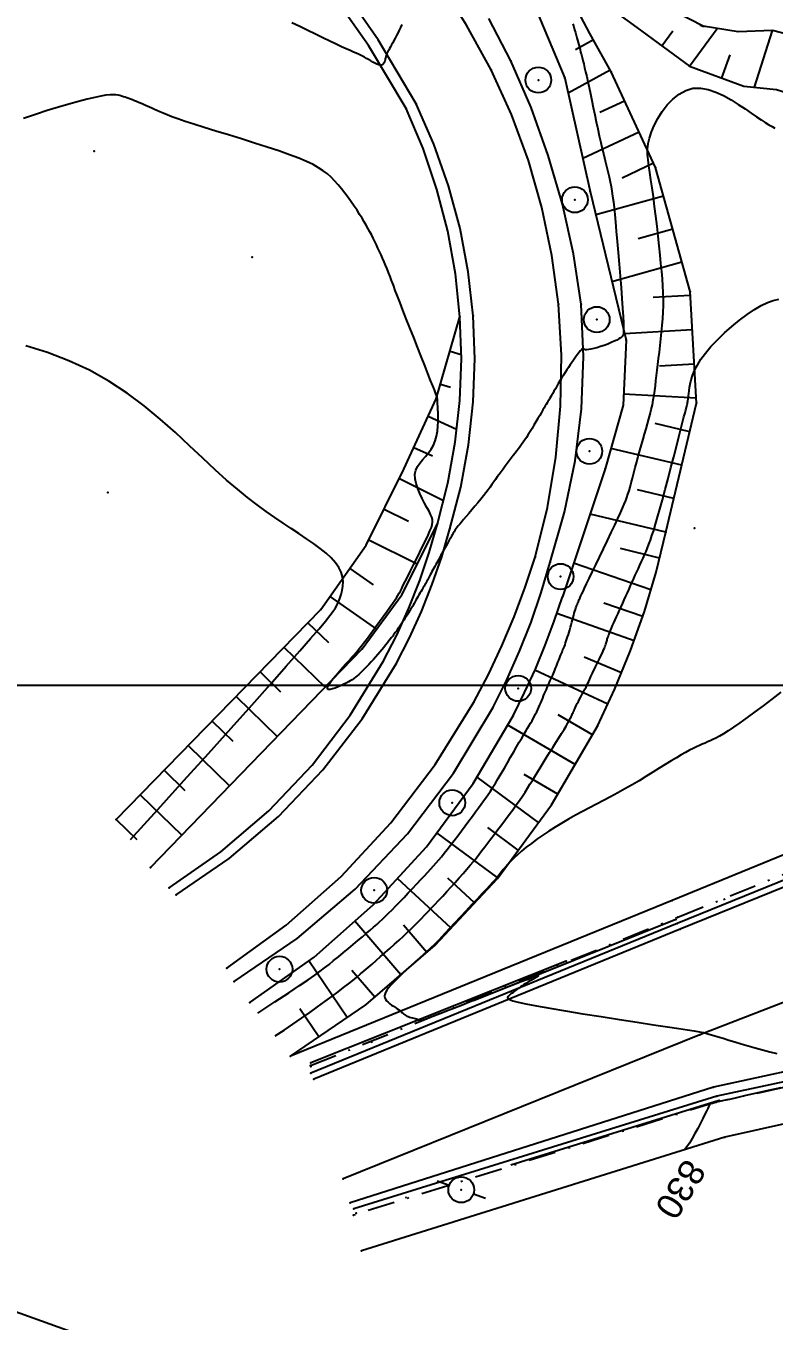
# Model space of a CAD drawing. Header units: metres. Extents: x 820373 to 834957, y 7564678 to 7566875.
# Drawn here: x 821342.2 to 821385.8, y 7564863 to 7564938.4 of the extents above; entities that cross this region are included whole.
import ezdxf
from ezdxf.enums import TextEntityAlignment as Align

# ---------------------------------------------------------------- set-up
doc = ezdxf.new("R2010")
doc.units = ezdxf.units.M
doc.linetypes.add('XREF_TOP$0$DASHDOT', pattern=[25.4, 12.7, -6.35, 0, -6.35])
doc.layers.add('P-FOLHA', color=4, linetype='Continuous', plot=False)
for name, color, linetype in [('P-MALHA-IMPAR', 1, 'Continuous'), ('XREF_TOP$0$T-DI-MURO', 23, 'Continuous'), ('XREF_TOP$0$T-EU-POSTE', 23, 'Continuous'), ('XREF_TOP$0$T-HD-VALETA_SARJETA', 132, 'Continuous'), ('XREF_TOP$0$T-HG-BARRANCO', 23, 'Continuous'), ('XREF_TOP$0$T-HG-CRISTA', 23, 'Continuous'), ('XREF_TOP$0$T-HG-PÉ', 23, 'Continuous'), ('XREF_TOP$0$T-HM-COTA', 252, 'Continuous'), ('XREF_TOP$0$T-HM-CURVA_INTERMEDIÁRIA', 252, 'Continuous'), ('XREF_TOP$0$T-HM-CURVA_MESTRA', 23, 'Continuous'), ('XREF_TOP$0$T-SI-FAIXA', 23, 'Continuous'), ('XREF_TOP$0$T-SI-PLACA', 252, 'Continuous'), ('XREF_TOP$0$T-SV-CALÇAMENTO', 23, 'Continuous'), ('XREF_TOP$0$T-SV-GUARD_RAIL', 23, 'Continuous'), ('XREF_TOP$0$T-SV-GUIA', 23, 'XREF_TOP$0$DASHDOT'), ('XREF_TOP$0$T-SV-GUIA_PÉ', 23, 'XREF_TOP$0$DASHDOT'), ('XREF_TOP$0$T-SV-RUA_PAVIMENTADA', 23, 'Continuous')]:
    doc.layers.add(name, color=color, linetype=linetype)
doc.styles.add('XREF_TOP$0$ROMANS', font='arial.ttf', dxfattribs={"height": 1.5})

# ---------------------------------------------------------------- blocks, each defined once
blk = doc.blocks.new('MALHA-IMPAR')
at = {"layer": 'P-MALHA-IMPAR'}
blk.add_line((821240.21, 7564900), (821935.457, 7564900), dxfattribs=at)
blk = doc.blocks.new('XREF_TOP$0$PONTO')
at = {"layer": 'XREF_TOP$0$T-HM-COTA'}
blk.add_point((0, 0), dxfattribs=at)
blk = doc.blocks.new('XREF_TOP$0$PLACA 01')
blk.add_circle((0, 0), 0.75)
at = {"style": 'XREF_TOP$0$ROMANS'}
blk.add_attdef('PL', text='', height=1.5, dxfattribs=at).set_placement((1.5, 0), align=Align.MIDDLE_LEFT)
blk = doc.blocks.new('XREF_TOP$0$POSTE 01')
for points in [[(-1.5, 0), (-0.75, 0)], [(0.75, 0), (1.5, 0)]]:
    blk.add_lwpolyline(points)
blk.add_circle((0, 0), 0.75)
at = {"style": 'XREF_TOP$0$ROMANS'}
blk.add_attdef('PST', text='', height=1.5, dxfattribs=at).set_placement((2.25, 0), align=Align.MIDDLE_LEFT)
blk = doc.blocks.new('XREF_TOP')
at = {"layer": 'XREF_TOP$0$T-DI-MURO'}
blk.add_polyline3d([(821422.936, 7564879.828, 830.79), (821405.455, 7564878.705, 830.343), (821382.929, 7564873.668, 830.04), (821361.781, 7564867.05, 829.675)], dxfattribs=at)
at = {"layer": 'XREF_TOP$0$T-HD-VALETA_SARJETA'}
for points in [[(821400.919, 7564894.545, 830.568), (821380.165, 7564886.121, 830.185), (821358.827, 7564877.404, 829.758)], [(821405.442, 7564880.977, 830.165), (821382.469, 7564876.056, 829.896), (821361.338, 7564869.502, 829.511)]]:
    blk.add_polyline3d(points, dxfattribs=at)
at = {"layer": 'XREF_TOP$0$T-HG-BARRANCO'}
for p, q in [((821375.289, 7564937.597), (821374.231, 7564937.018)), ((821379.264, 7564937.255), (821379.899, 7564938.119)), ((821380.876, 7564936.07), (821382.487, 7564938.263)), ((821384.665, 7564934.841), (821385.714, 7564938.139)), ((821382.753, 7564935.382), (821383.244, 7564936.722)), ((821376.25, 7564935.843), (821373.81, 7564934.506)), ((821377.102, 7564934.034), (821375.658, 7564933.361)), ((821377.947, 7564932.222), (821374.659, 7564930.689)), ((821378.792, 7564930.409), (821376.949, 7564929.55)), ((821379.369, 7564928.497), (821375.417, 7564927.398)), ((821379.904, 7564926.57), (821377.896, 7564926.012)), ((821380.44, 7564924.643), (821376.358, 7564923.508)), ((821380.927, 7564922.708), (821378.769, 7564922.584)), ((821367.486, 7564921.38), (821367.499, 7564921.376)), ((821381.042, 7564920.711), (821377.089, 7564920.483)), ((821366.932, 7564919.458), (821367.582, 7564919.271)), ((821381.157, 7564918.715), (821379.133, 7564918.598)), ((821366.378, 7564917.537), (821366.95, 7564917.372)), ((821381.272, 7564916.718), (821377.043, 7564916.962)), ((821365.667, 7564915.673), (821367.317, 7564914.914)), ((821380.895, 7564914.765), (821378.871, 7564915.245)), ((821364.831, 7564913.856), (821365.915, 7564913.358)), ((821380.433, 7564912.819), (821376.306, 7564913.799)), ((821363.979, 7564912.047), (821366.548, 7564910.773)), ((821379.971, 7564910.873), (821377.849, 7564911.377)), ((821363.09, 7564910.256), (821364.505, 7564909.554)), ((821379.509, 7564908.927), (821375.089, 7564909.976)), ((821362.202, 7564908.464), (821365.018, 7564907.066)), ((821379.138, 7564907.401), (821376.87, 7564907.963)), ((821361.092, 7564906.804), (821362.458, 7564905.84)), ((821378.631, 7564905.551), (821374.128, 7564907.11)), ((821359.939, 7564905.17), (821362.647, 7564903.259)), ((821375.89, 7564904.807), (821378.162, 7564904.028)), ((821358.656, 7564903.644), (821359.849, 7564902.481)), ((821377.653, 7564902.592), (821373.15, 7564904.187)), ((821357.26, 7564902.211), (821359.651, 7564899.881)), ((821376.919, 7564900.732), (821374.735, 7564901.633)), ((821355.864, 7564900.779), (821357.062, 7564899.611)), ((821376.116, 7564898.901), (821371.874, 7564900.875)), ((821354.468, 7564899.347), (821356.869, 7564897.007)), ((821353.072, 7564897.915), (821354.275, 7564896.742)), ((821374.22, 7564895.383), (821370.292, 7564897.668)), ((821375.225, 7564897.112), (821373.221, 7564898.278)), ((821351.676, 7564896.482), (821354.087, 7564894.133)), ((821350.28, 7564895.05), (821351.488, 7564893.873)), ((821372.093, 7564892.002), (821368.51, 7564894.647)), ((821373.214, 7564893.654), (821371.245, 7564894.8)), ((821348.884, 7564893.618), (821351.305, 7564891.258)), ((821347.488, 7564892.186), (821348.699, 7564891.006)), ((821370.905, 7564890.393), (821369.131, 7564891.703)), ((821369.716, 7564888.784), (821366.169, 7564891.404)), ((821366.999, 7564885.85), (821363.879, 7564888.747)), ((821368.36, 7564887.315), (821366.795, 7564888.768)), ((821364.072, 7564883.132), (821361.388, 7564886.254)), ((821365.588, 7564884.435), (821364.218, 7564886.029)), ((821360.948, 7564880.642), (821358.703, 7564883.94)), ((821362.555, 7564881.828), (821361.221, 7564883.38)), ((821359.295, 7564879.516), (821358.183, 7564881.149))]:
    blk.add_line(p, q, dxfattribs=at)
at = {"layer": 'XREF_TOP$0$T-HG-CRISTA'}
for points in [[(821379.509, 7564908.927, 829.317), (821381.289, 7564916.425, 829.262), (821380.913, 7564922.943, 828.627), (821378.903, 7564930.171, 828.127), (821376.312, 7564935.73, 827.705), (821375.083, 7564937.972, 827.409), (821374.546, 7564938.956, 827.261), (821374.575, 7564939.88, 827.113), (821375.227, 7564939.957, 827.224), (821376.337, 7564939.398, 827.334), (821377.812, 7564938.322, 827.556), (821380.879, 7564936.068, 827.998), (821384.053, 7564934.906, 827.685), (821385.953, 7564934.705, 827.528), (821387.803, 7564934.136, 827.372), (821406.807, 7564925.665, 829.251), (821426.467, 7564922.875, 829.797)], [(821347.488, 7564892.186, 828.595), (821359.404, 7564904.411, 828.278), (821362.055, 7564908.169, 827.856), (821364.247, 7564912.587, 827.434), (821366.132, 7564916.683, 827.013), (821367.509, 7564921.459, 826.591)], [(821357.642, 7564878.391, 829.879), (821362.036, 7564881.382, 829.985), (821366.069, 7564884.848, 830.034), (821369.687, 7564888.745, 830.024), (821372.846, 7564893.022, 829.955), (821375.516, 7564897.611, 829.827), (821376.534, 7564899.799, 829.747), (821377.451, 7564902.022, 829.657), (821378.254, 7564904.288, 829.556), (821378.941, 7564906.592, 829.442), (821379.509, 7564908.927, 829.317)]]:
    blk.add_polyline3d(points, dxfattribs=at)
at = {"layer": 'XREF_TOP$0$T-HG-PÉ'}
for points in [[(821426.467, 7564922.875, 829.797), (821408.03, 7564928.54, 828.483), (821389.84, 7564937.083, 827.458), (821385.714, 7564938.139, 827.227), (821383.719, 7564938.065, 827.111), (821381.679, 7564938.393, 826.996), (821373.073, 7564942.823, 826.26), (821372.342, 7564942.86, 826.215), (821371.716, 7564942.477, 826.171), (821371.223, 7564942.004, 826.127), (821371.096, 7564941.42, 826.082), (821373.617, 7564935.374, 826.355), (821375.086, 7564928.769, 826.451), (821377.181, 7564920.105, 827.012), (821377.015, 7564916.325, 827.09), (821375.972, 7564912.611, 827.168), (821373.475, 7564905.16, 827.597)], [(821349.492, 7564889.385, 827.171), (821361.817, 7564902.119, 826.952), (821364.115, 7564905.276, 826.952), (821366.198, 7564909.404, 826.952)], [(821355.276, 7564881.509, 827.547), (821359.017, 7564884.163, 827.433), (821362.457, 7564887.197, 827.361), (821365.558, 7564890.578, 827.333), (821368.286, 7564894.267, 827.348), (821370.616, 7564898.217, 827.407), (821371.278, 7564899.569, 827.436), (821371.9, 7564900.937, 827.47), (821372.473, 7564902.327, 827.508), (821372.999, 7564903.735, 827.55), (821373.475, 7564905.16, 827.597)]]:
    blk.add_polyline3d(points, dxfattribs=at)
at = {"layer": 'XREF_TOP$0$T-HM-CURVA_INTERMEDIÁRIA', "flags": 128}
for points in [[(821364.125, 7564938.501), (821364.043, 7564938.328), (821363.963, 7564938.161), (821363.885, 7564938.001), (821363.808, 7564937.847), (821363.734, 7564937.7), (821363.661, 7564937.561), (821363.592, 7564937.43), (821363.527, 7564937.307), (821363.466, 7564937.194), (821363.41, 7564937.091), (821363.361, 7564936.999), (821363.318, 7564936.918), (821363.283, 7564936.849), (821363.255, 7564936.789), (821363.232, 7564936.736), (821363.213, 7564936.688), (821363.197, 7564936.642), (821363.184, 7564936.596), (821363.171, 7564936.547), (821363.159, 7564936.493), (821363.145, 7564936.432), (821363.128, 7564936.368), (821363.106, 7564936.304), (821363.077, 7564936.244), (821363.039, 7564936.192), (821362.991, 7564936.152), (821362.931, 7564936.129), (821362.857, 7564936.125), (821362.768, 7564936.144), (821362.666, 7564936.183), (821362.554, 7564936.237), (821362.434, 7564936.303), (821362.311, 7564936.376), (821362.186, 7564936.451), (821362.063, 7564936.525), (821361.944, 7564936.594), (821361.832, 7564936.654), (821361.719, 7564936.709), (821361.599, 7564936.763), (821361.464, 7564936.823), (821361.305, 7564936.891), (821361.117, 7564936.974), (821360.891, 7564937.076), (821360.619, 7564937.201), (821360.297, 7564937.354), (821359.93, 7564937.53), (821359.527, 7564937.726), (821359.095, 7564937.936), (821358.643, 7564938.155), (821358.18, 7564938.379), (821357.712, 7564938.603)], [(821381.758, 7564938.445), (821381.751, 7564938.41), (821381.745, 7564938.391), (821381.741, 7564938.384), (821381.737, 7564938.383), (821381.732, 7564938.383), (821381.726, 7564938.383), (821381.719, 7564938.383), (821381.712, 7564938.383), (821381.705, 7564938.383), (821381.698, 7564938.384), (821381.691, 7564938.384), (821381.684, 7564938.385), (821381.678, 7564938.386), (821381.673, 7564938.386), (821381.669, 7564938.387), (821381.664, 7564938.388), (821381.661, 7564938.389), (821381.657, 7564938.391), (821381.653, 7564938.392), (821381.65, 7564938.393), (821381.644, 7564938.395), (821381.625, 7564938.401), (821381.583, 7564938.415), (821381.503, 7564938.441)], [(821374.089, 7564938.532), (821374.138, 7564938.359), (821374.187, 7564938.19), (821374.235, 7564938.027), (821374.279, 7564937.873), (821374.319, 7564937.726), (821374.357, 7564937.585), (821374.394, 7564937.447), (821374.43, 7564937.311), (821374.465, 7564937.173), (821374.502, 7564937.033), (821374.54, 7564936.887), (821374.58, 7564936.735), (821374.624, 7564936.571), (821374.67, 7564936.393), (821374.719, 7564936.196), (821374.773, 7564935.979), (821374.83, 7564935.736), (821374.892, 7564935.464), (821374.959, 7564935.159), (821375.031, 7564934.821), (821375.107, 7564934.453), (821375.187, 7564934.062), (821375.27, 7564933.656), (821375.356, 7564933.24), (821375.444, 7564932.823), (821375.533, 7564932.409), (821375.622, 7564932.006), (821375.711, 7564931.62), (821375.8, 7564931.251), (821375.886, 7564930.898), (821375.969, 7564930.56), (821376.049, 7564930.236), (821376.123, 7564929.925), (821376.192, 7564929.626), (821376.254, 7564929.338), (821376.309, 7564929.059), (821376.357, 7564928.779), (821376.402, 7564928.487), (821376.443, 7564928.172), (821376.484, 7564927.822), (821376.525, 7564927.426), (821376.569, 7564926.973), (821376.616, 7564926.453), (821376.669, 7564925.858), (821376.724, 7564925.208), (821376.782, 7564924.527), (821376.838, 7564923.839), (821376.891, 7564923.167), (821376.939, 7564922.535), (821376.979, 7564921.968), (821377.009, 7564921.489), (821377.029, 7564921.117), (821377.038, 7564920.841), (821377.04, 7564920.648), (821377.036, 7564920.523), (821377.027, 7564920.451), (821377.017, 7564920.416), (821377.007, 7564920.404), (821376.999, 7564920.399), (821376.995, 7564920.391), (821376.989, 7564920.374), (821376.977, 7564920.351), (821376.954, 7564920.319), (821376.914, 7564920.28), (821376.854, 7564920.232), (821376.767, 7564920.176), (821376.648, 7564920.112), (821376.496, 7564920.039), (821376.315, 7564919.961), (821376.116, 7564919.881), (821375.906, 7564919.803), (821375.695, 7564919.729), (821375.491, 7564919.664), (821375.304, 7564919.611), (821375.141, 7564919.573), (821375.009, 7564919.552), (821374.907, 7564919.546), (821374.828, 7564919.551), (821374.769, 7564919.561), (821374.724, 7564919.574), (821374.69, 7564919.585), (821374.66, 7564919.589), (821374.631, 7564919.584), (821374.598, 7564919.564), (821374.561, 7564919.531), (821374.518, 7564919.484), (821374.469, 7564919.423), (821374.414, 7564919.35), (821374.353, 7564919.264), (821374.284, 7564919.166), (821374.208, 7564919.057), (821374.124, 7564918.936), (821374.034, 7564918.806), (821373.938, 7564918.667), (821373.838, 7564918.522), (821373.737, 7564918.37), (821373.634, 7564918.215), (821373.531, 7564918.057), (821373.43, 7564917.897), (821373.333, 7564917.738), (821373.239, 7564917.581), (821373.149, 7564917.427), (821373.065, 7564917.279), (821372.985, 7564917.139), (821372.912, 7564917.007), (821372.844, 7564916.887), (821372.784, 7564916.78), (821372.73, 7564916.687), (821372.682, 7564916.604), (821372.635, 7564916.526), (821372.588, 7564916.448), (821372.538, 7564916.365), (821372.482, 7564916.273), (821372.418, 7564916.166), (821372.343, 7564916.04), (821372.255, 7564915.892), (821372.157, 7564915.724), (821372.05, 7564915.542), (821371.938, 7564915.351), (821371.822, 7564915.157), (821371.706, 7564914.964), (821371.593, 7564914.777), (821371.484, 7564914.602), (821371.382, 7564914.442), (821371.286, 7564914.296), (821371.194, 7564914.16), (821371.103, 7564914.031), (821371.013, 7564913.906), (821370.92, 7564913.781), (821370.824, 7564913.653), (821370.722, 7564913.52), (821370.614, 7564913.379), (821370.499, 7564913.23), (821370.381, 7564913.075), (821370.26, 7564912.917), (821370.139, 7564912.758), (821370.019, 7564912.598), (821369.902, 7564912.44), (821369.79, 7564912.286), (821369.683, 7564912.137), (821369.58, 7564911.991), (821369.477, 7564911.845), (821369.372, 7564911.698), (821369.263, 7564911.545), (821369.145, 7564911.386), (821369.017, 7564911.216), (821368.875, 7564911.034), (821368.719, 7564910.839), (821368.551, 7564910.634), (821368.377, 7564910.424), (821368.202, 7564910.216), (821368.032, 7564910.015), (821367.87, 7564909.826), (821367.724, 7564909.654), (821367.597, 7564909.505), (821367.494, 7564909.383), (821367.411, 7564909.283), (821367.345, 7564909.201), (821367.291, 7564909.131), (821367.246, 7564909.068), (821367.206, 7564909.006), (821367.165, 7564908.94), (821367.121, 7564908.865), (821367.07, 7564908.776), (821367.012, 7564908.676), (821366.951, 7564908.568), (821366.887, 7564908.455), (821366.822, 7564908.34), (821366.759, 7564908.227), (821366.699, 7564908.119), (821366.644, 7564908.019), (821366.596, 7564907.93), (821366.553, 7564907.85), (821366.513, 7564907.776), (821366.476, 7564907.707), (821366.44, 7564907.638), (821366.403, 7564907.569), (821366.363, 7564907.496), (821366.319, 7564907.416), (821366.271, 7564907.328), (821366.218, 7564907.234), (821366.162, 7564907.134), (821366.104, 7564907.031), (821366.045, 7564906.926), (821365.987, 7564906.822), (821365.931, 7564906.72), (821365.878, 7564906.622), (821365.828, 7564906.529), (821365.782, 7564906.442), (821365.739, 7564906.359), (821365.698, 7564906.28), (821365.658, 7564906.204), (821365.619, 7564906.13), (821365.581, 7564906.058), (821365.542, 7564905.987), (821365.502, 7564905.916), (821365.462, 7564905.845), (821365.419, 7564905.772), (821365.375, 7564905.697), (821365.329, 7564905.619), (821365.28, 7564905.537), (821365.229, 7564905.45), (821365.176, 7564905.357), (821365.119, 7564905.259), (821365.061, 7564905.157), (821365.002, 7564905.053), (821364.944, 7564904.949), (821364.887, 7564904.849), (821364.833, 7564904.753), (821364.784, 7564904.665), (821364.739, 7564904.587), (821364.7, 7564904.52), (821364.667, 7564904.463), (821364.637, 7564904.413), (821364.61, 7564904.369), (821364.583, 7564904.327), (821364.557, 7564904.285), (821364.529, 7564904.242), (821364.499, 7564904.194), (821364.464, 7564904.14), (821364.427, 7564904.08), (821364.387, 7564904.017), (821364.345, 7564903.951), (821364.302, 7564903.882), (821364.258, 7564903.814), (821364.214, 7564903.746), (821364.171, 7564903.68), (821364.13, 7564903.617), (821364.089, 7564903.557), (821364.05, 7564903.499), (821364.012, 7564903.443), (821363.974, 7564903.389), (821363.937, 7564903.336), (821363.9, 7564903.283), (821363.862, 7564903.231), (821363.825, 7564903.179), (821363.786, 7564903.125), (821363.744, 7564903.068), (821363.699, 7564903.006), (821363.648, 7564902.938), (821363.591, 7564902.863), (821363.527, 7564902.779), (821363.454, 7564902.685), (821363.372, 7564902.579), (821363.28, 7564902.463), (821363.181, 7564902.338), (821363.075, 7564902.206), (821362.962, 7564902.069), (821362.844, 7564901.927), (821362.722, 7564901.784), (821362.596, 7564901.639), (821362.468, 7564901.496), (821362.339, 7564901.354), (821362.21, 7564901.216), (821362.082, 7564901.083), (821361.958, 7564900.956), (821361.838, 7564900.837), (821361.723, 7564900.728), (821361.615, 7564900.628), (821361.514, 7564900.54), (821361.419, 7564900.461), (821361.324, 7564900.39), (821361.227, 7564900.323), (821361.124, 7564900.258), (821361.012, 7564900.194), (821360.886, 7564900.128), (821360.744, 7564900.056), (821360.584, 7564899.98), (821360.415, 7564899.904), (821360.247, 7564899.835), (821360.09, 7564899.782), (821359.956, 7564899.751), (821359.855, 7564899.751), (821359.797, 7564899.787), (821359.793, 7564899.868), (821359.851, 7564899.999), (821359.962, 7564900.17), (821360.113, 7564900.372), (821360.294, 7564900.595), (821360.492, 7564900.826), (821360.695, 7564901.056), (821360.891, 7564901.275), (821361.068, 7564901.47), (821361.219, 7564901.635), (821361.346, 7564901.777), (821361.457, 7564901.904), (821361.56, 7564902.025), (821361.663, 7564902.151), (821361.773, 7564902.29), (821361.896, 7564902.452), (821362.042, 7564902.647), (821362.215, 7564902.879), (821362.409, 7564903.143), (821362.617, 7564903.427), (821362.831, 7564903.72), (821363.042, 7564904.011), (821363.243, 7564904.29), (821363.427, 7564904.546), (821363.585, 7564904.769), (821363.712, 7564904.95), (821363.813, 7564905.1), (821363.896, 7564905.231), (821363.969, 7564905.356), (821364.041, 7564905.487), (821364.119, 7564905.638), (821364.21, 7564905.822), (821364.324, 7564906.051), (821364.465, 7564906.333), (821364.628, 7564906.66), (821364.806, 7564907.016), (821364.991, 7564907.389), (821365.176, 7564907.762), (821365.353, 7564908.123), (821365.515, 7564908.457), (821365.654, 7564908.751), (821365.763, 7564908.993), (821365.843, 7564909.193), (821365.893, 7564909.36), (821365.913, 7564909.508), (821365.905, 7564909.647), (821365.867, 7564909.791), (821365.801, 7564909.949), (821365.707, 7564910.135), (821365.587, 7564910.356), (821365.45, 7564910.607), (821365.307, 7564910.881), (821365.169, 7564911.169), (821365.048, 7564911.462), (821364.953, 7564911.753), (821364.897, 7564912.033), (821364.89, 7564912.293), (821364.939, 7564912.529), (821365.036, 7564912.744), (821365.17, 7564912.945), (821365.328, 7564913.139), (821365.499, 7564913.332), (821365.671, 7564913.533), (821365.832, 7564913.746), (821365.969, 7564913.98), (821366.075, 7564914.238), (821366.15, 7564914.514), (821366.2, 7564914.8), (821366.228, 7564915.087), (821366.24, 7564915.367), (821366.241, 7564915.631), (821366.234, 7564915.87), (821366.225, 7564916.076), (821366.217, 7564916.243), (821366.21, 7564916.373), (821366.206, 7564916.471), (821366.202, 7564916.543), (821366.2, 7564916.594), (821366.198, 7564916.628), (821366.197, 7564916.651), (821366.196, 7564916.668), (821366.195, 7564916.683), (821366.193, 7564916.697), (821366.192, 7564916.71), (821366.191, 7564916.722), (821366.19, 7564916.733), (821366.188, 7564916.744), (821366.187, 7564916.754), (821366.186, 7564916.764), (821366.183, 7564916.775), (821366.177, 7564916.796), (821366.162, 7564916.839), (821366.133, 7564916.914), (821366.087, 7564917.033), (821366.019, 7564917.207), (821365.925, 7564917.446), (821365.801, 7564917.761), (821365.643, 7564918.159), (821365.458, 7564918.627), (821365.254, 7564919.144), (821365.036, 7564919.694), (821364.814, 7564920.258), (821364.594, 7564920.817), (821364.384, 7564921.352), (821364.191, 7564921.846), (821364.022, 7564922.284), (821363.874, 7564922.668), (821363.745, 7564923.006), (821363.631, 7564923.306), (821363.529, 7564923.574), (821363.436, 7564923.817), (821363.348, 7564924.042), (821363.263, 7564924.257), (821363.177, 7564924.468), (821363.09, 7564924.675), (821363.003, 7564924.879), (821362.915, 7564925.08), (821362.826, 7564925.278), (821362.736, 7564925.473), (821362.646, 7564925.665), (821362.555, 7564925.853), (821362.462, 7564926.039), (821362.368, 7564926.225), (821362.27, 7564926.411), (821362.167, 7564926.601), (821362.056, 7564926.796), (821361.937, 7564926.998), (821361.809, 7564927.211), (821361.668, 7564927.435), (821361.515, 7564927.671), (821361.351, 7564927.918), (821361.176, 7564928.171), (821360.993, 7564928.426), (821360.804, 7564928.679), (821360.609, 7564928.926), (821360.41, 7564929.163), (821360.21, 7564929.387), (821360.007, 7564929.594), (821359.791, 7564929.788), (821359.552, 7564929.973), (821359.277, 7564930.153), (821358.955, 7564930.332), (821358.574, 7564930.515), (821358.123, 7564930.706), (821357.589, 7564930.909), (821356.967, 7564931.127), (821356.276, 7564931.356), (821355.539, 7564931.591), (821354.78, 7564931.827), (821354.024, 7564932.06), (821353.295, 7564932.283), (821352.617, 7564932.491), (821352.013, 7564932.681), (821351.503, 7564932.847), (821351.08, 7564932.992), (821350.733, 7564933.117), (821350.449, 7564933.226), (821350.216, 7564933.322), (821350.023, 7564933.406), (821349.858, 7564933.482), (821349.71, 7564933.552), (821349.567, 7564933.618), (821349.428, 7564933.682), (821349.292, 7564933.743), (821349.161, 7564933.801), (821349.033, 7564933.856), (821348.908, 7564933.909), (821348.786, 7564933.96), (821348.667, 7564934.008), (821348.551, 7564934.055), (821348.437, 7564934.099), (821348.326, 7564934.141), (821348.217, 7564934.182), (821348.111, 7564934.22), (821348.007, 7564934.257), (821347.906, 7564934.292), (821347.806, 7564934.326), (821347.707, 7564934.358), (821347.599, 7564934.384), (821347.474, 7564934.402), (821347.321, 7564934.409), (821347.131, 7564934.4), (821346.893, 7564934.373), (821346.597, 7564934.323), (821346.234, 7564934.249), (821345.797, 7564934.146), (821345.293, 7564934.016), (821344.73, 7564933.861), (821344.119, 7564933.682), (821343.468, 7564933.48), (821342.789, 7564933.258), (821342.089, 7564933.017)], [(821355.736, 7564880.902), (821356.736, 7564881.553), (821357.536, 7564882.078), (821358.168, 7564882.498), (821358.662, 7564882.833), (821359.049, 7564883.104), (821359.361, 7564883.331), (821359.629, 7564883.536), (821359.885, 7564883.737), (821360.153, 7564883.953), (821360.433, 7564884.182), (821360.721, 7564884.418), (821361.01, 7564884.658), (821361.296, 7564884.897), (821361.571, 7564885.128), (821361.832, 7564885.348), (821362.071, 7564885.551), (821362.286, 7564885.734), (821362.48, 7564885.902), (821362.66, 7564886.06), (821362.831, 7564886.215), (821363, 7564886.371), (821363.173, 7564886.536), (821363.355, 7564886.715), (821363.553, 7564886.915), (821363.771, 7564887.138), (821364.006, 7564887.381), (821364.251, 7564887.638), (821364.501, 7564887.902), (821364.75, 7564888.166), (821364.994, 7564888.425), (821365.226, 7564888.673), (821365.44, 7564888.902), (821365.633, 7564889.109), (821365.809, 7564889.298), (821365.971, 7564889.476), (821366.126, 7564889.649), (821366.279, 7564889.824), (821366.434, 7564890.009), (821366.597, 7564890.208), (821366.773, 7564890.43), (821366.965, 7564890.678), (821367.171, 7564890.948), (821367.385, 7564891.232), (821367.603, 7564891.524), (821367.82, 7564891.817), (821368.031, 7564892.103), (821368.233, 7564892.376), (821368.42, 7564892.628), (821368.588, 7564892.855), (821368.742, 7564893.062), (821368.884, 7564893.256), (821369.02, 7564893.444), (821369.153, 7564893.635), (821369.287, 7564893.835), (821369.427, 7564894.051), (821369.578, 7564894.292), (821369.741, 7564894.562), (821369.915, 7564894.855), (821370.095, 7564895.165), (821370.278, 7564895.482), (821370.46, 7564895.8), (821370.638, 7564896.11), (821370.807, 7564896.405), (821370.964, 7564896.676), (821371.105, 7564896.918), (821371.232, 7564897.133), (821371.347, 7564897.324), (821371.45, 7564897.496), (821371.543, 7564897.652), (821371.628, 7564897.797), (821371.706, 7564897.933), (821371.78, 7564898.065), (821371.849, 7564898.196), (821371.916, 7564898.327), (821371.98, 7564898.458), (821372.042, 7564898.588), (821372.101, 7564898.719), (821372.16, 7564898.851), (821372.217, 7564898.982), (821372.273, 7564899.114), (821372.329, 7564899.247), (821372.384, 7564899.379), (821372.438, 7564899.509), (821372.491, 7564899.637), (821372.542, 7564899.759), (821372.592, 7564899.877), (821372.64, 7564899.987), (821372.685, 7564900.089), (821372.727, 7564900.183), (821372.768, 7564900.269), (821372.807, 7564900.351), (821372.845, 7564900.431), (821372.883, 7564900.511), (821372.92, 7564900.593), (821372.959, 7564900.68), (821372.999, 7564900.775), (821373.041, 7564900.878), (821373.084, 7564900.989), (821373.128, 7564901.104), (821373.172, 7564901.222), (821373.216, 7564901.339), (821373.26, 7564901.455), (821373.302, 7564901.565), (821373.343, 7564901.669), (821373.381, 7564901.763), (821373.418, 7564901.851), (821373.454, 7564901.934), (821373.489, 7564902.014), (821373.523, 7564902.095), (821373.558, 7564902.178), (821373.592, 7564902.266), (821373.628, 7564902.361), (821373.665, 7564902.466), (821373.704, 7564902.579), (821373.743, 7564902.7), (821373.783, 7564902.827), (821373.823, 7564902.96), (821373.863, 7564903.097), (821373.904, 7564903.237), (821373.944, 7564903.38), (821373.984, 7564903.523), (821374.023, 7564903.666), (821374.061, 7564903.807), (821374.098, 7564903.943), (821374.135, 7564904.075), (821374.17, 7564904.2), (821374.204, 7564904.316), (821374.236, 7564904.422), (821374.268, 7564904.518), (821374.297, 7564904.603), (821374.326, 7564904.679), (821374.354, 7564904.749), (821374.381, 7564904.814), (821374.407, 7564904.874), (821374.433, 7564904.932), (821374.459, 7564904.99), (821374.486, 7564905.05), (821374.517, 7564905.119), (821374.557, 7564905.207), (821374.609, 7564905.32), (821374.679, 7564905.47), (821374.769, 7564905.662), (821374.886, 7564905.907), (821375.032, 7564906.213), (821375.21, 7564906.585), (821375.414, 7564907.008), (821375.635, 7564907.468), (821375.865, 7564907.947), (821376.096, 7564908.428), (821376.318, 7564908.894), (821376.525, 7564909.329), (821376.707, 7564909.715), (821376.859, 7564910.042), (821376.982, 7564910.316), (821377.083, 7564910.55), (821377.165, 7564910.755), (821377.235, 7564910.945), (821377.297, 7564911.132), (821377.357, 7564911.328), (821377.418, 7564911.546), (821377.486, 7564911.794), (821377.559, 7564912.071), (821377.639, 7564912.37), (821377.722, 7564912.686), (821377.809, 7564913.014), (821377.898, 7564913.347), (821377.989, 7564913.681), (821378.081, 7564914.01), (821378.172, 7564914.328), (821378.262, 7564914.637), (821378.349, 7564914.937), (821378.433, 7564915.23), (821378.513, 7564915.516), (821378.587, 7564915.797), (821378.655, 7564916.074), (821378.715, 7564916.347), (821378.768, 7564916.619), (821378.813, 7564916.892), (821378.854, 7564917.169), (821378.89, 7564917.451), (821378.925, 7564917.742), (821378.96, 7564918.045), (821378.996, 7564918.361), (821379.035, 7564918.694), (821379.078, 7564919.045), (821379.124, 7564919.412), (821379.171, 7564919.791), (821379.216, 7564920.179), (821379.258, 7564920.572), (821379.295, 7564920.966), (821379.325, 7564921.359), (821379.346, 7564921.746), (821379.356, 7564922.126), (821379.356, 7564922.503), (821379.346, 7564922.884), (821379.326, 7564923.275), (821379.298, 7564923.682), (821379.262, 7564924.112), (821379.219, 7564924.571), (821379.169, 7564925.065), (821379.113, 7564925.598), (821379.052, 7564926.16), (821378.987, 7564926.739), (821378.918, 7564927.322), (821378.848, 7564927.898), (821378.777, 7564928.453), (821378.706, 7564928.976), (821378.635, 7564929.454), (821378.568, 7564929.879), (821378.509, 7564930.258), (821378.463, 7564930.604), (821378.438, 7564930.927), (821378.439, 7564931.24), (821378.472, 7564931.555), (821378.544, 7564931.883), (821378.659, 7564932.236), (821378.823, 7564932.621), (821379.034, 7564933.024), (821379.288, 7564933.426), (821379.581, 7564933.81), (821379.91, 7564934.155), (821380.272, 7564934.445), (821380.661, 7564934.659), (821381.076, 7564934.78), (821381.511, 7564934.794), (821381.96, 7564934.716), (821382.413, 7564934.562), (821382.864, 7564934.353), (821383.302, 7564934.106), (821383.722, 7564933.841), (821384.113, 7564933.576), (821384.469, 7564933.329), (821384.782, 7564933.117), (821385.056, 7564932.937), (821385.296, 7564932.786), (821385.506, 7564932.658), (821385.691, 7564932.549), (821385.856, 7564932.454)], [(821356.75, 7564879.566), (821357.268, 7564879.906), (821357.779, 7564880.251), (821358.278, 7564880.596), (821358.759, 7564880.935), (821359.218, 7564881.264), (821359.649, 7564881.578), (821360.048, 7564881.873), (821360.408, 7564882.143), (821360.726, 7564882.385), (821361.009, 7564882.604), (821361.264, 7564882.805), (821361.499, 7564882.994), (821361.721, 7564883.177), (821361.937, 7564883.359), (821362.157, 7564883.547), (821362.387, 7564883.746), (821362.632, 7564883.96), (821362.891, 7564884.187), (821363.159, 7564884.423), (821363.43, 7564884.665), (821363.701, 7564884.908), (821363.966, 7564885.148), (821364.22, 7564885.382), (821364.459, 7564885.606), (821364.68, 7564885.817), (821364.885, 7564886.017), (821365.079, 7564886.212), (821365.268, 7564886.404), (821365.454, 7564886.597), (821365.643, 7564886.797), (821365.839, 7564887.005), (821366.047, 7564887.228), (821366.269, 7564887.466), (821366.504, 7564887.718), (821366.746, 7564887.979), (821366.991, 7564888.245), (821367.235, 7564888.512), (821367.473, 7564888.776), (821367.701, 7564889.033), (821367.915, 7564889.278), (821368.111, 7564889.51), (821368.292, 7564889.73), (821368.464, 7564889.944), (821368.629, 7564890.155), (821368.792, 7564890.368), (821368.959, 7564890.586), (821369.132, 7564890.815), (821369.316, 7564891.059), (821369.514, 7564891.32), (821369.724, 7564891.595), (821369.94, 7564891.88), (821370.159, 7564892.17), (821370.377, 7564892.46), (821370.588, 7564892.747), (821370.79, 7564893.025), (821370.977, 7564893.29), (821371.147, 7564893.539), (821371.303, 7564893.775), (821371.449, 7564894.003), (821371.589, 7564894.228), (821371.727, 7564894.455), (821371.869, 7564894.688), (821372.017, 7564894.934), (821372.176, 7564895.195), (821372.35, 7564895.476), (821372.534, 7564895.77), (821372.723, 7564896.071), (821372.913, 7564896.372), (821373.097, 7564896.665), (821373.272, 7564896.942), (821373.431, 7564897.197), (821373.571, 7564897.422), (821373.686, 7564897.611), (821373.779, 7564897.768), (821373.853, 7564897.898), (821373.911, 7564898.004), (821373.957, 7564898.092), (821373.992, 7564898.166), (821374.022, 7564898.231), (821374.048, 7564898.292), (821374.073, 7564898.352), (821374.1, 7564898.414), (821374.128, 7564898.481), (821374.16, 7564898.552), (821374.196, 7564898.631), (821374.238, 7564898.719), (821374.286, 7564898.818), (821374.342, 7564898.929), (821374.406, 7564899.053), (821374.477, 7564899.188), (821374.552, 7564899.33), (821374.629, 7564899.475), (821374.706, 7564899.62), (821374.781, 7564899.761), (821374.851, 7564899.895), (821374.913, 7564900.018), (821374.967, 7564900.128), (821375.014, 7564900.227), (821375.056, 7564900.32), (821375.096, 7564900.409), (821375.135, 7564900.499), (821375.177, 7564900.593), (821375.223, 7564900.695), (821375.276, 7564900.809), (821375.338, 7564900.938), (821375.406, 7564901.078), (821375.479, 7564901.226), (821375.553, 7564901.378), (821375.628, 7564901.53), (821375.7, 7564901.677), (821375.767, 7564901.816), (821375.826, 7564901.943), (821375.877, 7564902.055), (821375.919, 7564902.153), (821375.954, 7564902.239), (821375.983, 7564902.315), (821376.006, 7564902.383), (821376.027, 7564902.445), (821376.044, 7564902.503), (821376.06, 7564902.56), (821376.076, 7564902.618), (821376.093, 7564902.677), (821376.112, 7564902.741), (821376.135, 7564902.812), (821376.162, 7564902.891), (821376.194, 7564902.98), (821376.234, 7564903.081), (821376.282, 7564903.197), (821376.339, 7564903.329), (821376.404, 7564903.475), (821376.476, 7564903.634), (821376.553, 7564903.805), (821376.636, 7564903.986), (821376.722, 7564904.174), (821376.811, 7564904.369), (821376.901, 7564904.569), (821376.992, 7564904.772), (821377.083, 7564904.977), (821377.174, 7564905.184), (821377.265, 7564905.392), (821377.357, 7564905.6), (821377.448, 7564905.807), (821377.54, 7564906.012), (821377.631, 7564906.215), (821377.723, 7564906.416), (821377.814, 7564906.613), (821377.905, 7564906.81), (821377.995, 7564907.005), (821378.085, 7564907.201), (821378.173, 7564907.397), (821378.26, 7564907.594), (821378.346, 7564907.794), (821378.43, 7564907.999), (821378.515, 7564908.215), (821378.602, 7564908.452), (821378.694, 7564908.72), (821378.794, 7564909.025), (821378.902, 7564909.379), (821379.022, 7564909.789), (821379.156, 7564910.265), (821379.304, 7564910.811), (821379.464, 7564911.409), (821379.629, 7564912.041), (821379.796, 7564912.683), (821379.958, 7564913.316), (821380.113, 7564913.918), (821380.254, 7564914.468), (821380.376, 7564914.946), (821380.476, 7564915.335), (821380.556, 7564915.641), (821380.618, 7564915.877), (821380.665, 7564916.055), (821380.7, 7564916.185), (821380.724, 7564916.279), (821380.742, 7564916.35), (821380.755, 7564916.409), (821380.766, 7564916.466), (821380.776, 7564916.526), (821380.785, 7564916.593), (821380.796, 7564916.671), (821380.807, 7564916.762), (821380.821, 7564916.871), (821380.838, 7564917.002), (821380.858, 7564917.157), (821380.884, 7564917.34), (821380.922, 7564917.55), (821380.979, 7564917.788), (821381.062, 7564918.052), (821381.179, 7564918.341), (821381.338, 7564918.655), (821381.544, 7564918.993), (821381.807, 7564919.354), (821382.129, 7564919.736), (821382.501, 7564920.129), (821382.91, 7564920.523), (821383.344, 7564920.907), (821383.788, 7564921.269), (821384.23, 7564921.599), (821384.657, 7564921.887), (821385.057, 7564922.119), (821385.419, 7564922.292), (821385.756, 7564922.412), (821386.081, 7564922.496)], [(821348.326, 7564891.015), (821349.921, 7564892.768), (821351.436, 7564894.441), (821352.859, 7564896.021), (821354.177, 7564897.492), (821355.381, 7564898.841), (821356.457, 7564900.052), (821357.395, 7564901.111), (821358.182, 7564902.004), (821358.812, 7564902.723), (821359.302, 7564903.288), (821359.671, 7564903.723), (821359.94, 7564904.055), (821360.131, 7564904.309), (821360.263, 7564904.512), (821360.359, 7564904.688), (821360.438, 7564904.865), (821360.516, 7564905.062), (821360.59, 7564905.281), (821360.651, 7564905.518), (821360.691, 7564905.771), (821360.701, 7564906.035), (821360.672, 7564906.307), (821360.596, 7564906.585), (821360.464, 7564906.863), (821360.27, 7564907.14), (821360.018, 7564907.416), (821359.716, 7564907.692), (821359.369, 7564907.971), (821358.985, 7564908.253), (821358.57, 7564908.539), (821358.131, 7564908.832), (821357.675, 7564909.132), (821357.207, 7564909.443), (821356.723, 7564909.771), (821356.219, 7564910.124), (821355.691, 7564910.51), (821355.135, 7564910.939), (821354.544, 7564911.417), (821353.916, 7564911.954), (821353.245, 7564912.557), (821352.526, 7564913.23), (821351.758, 7564913.958), (821350.936, 7564914.721), (821350.058, 7564915.498), (821349.121, 7564916.27), (821348.122, 7564917.017), (821347.058, 7564917.719), (821345.926, 7564918.355), (821344.728, 7564918.91), (821343.486, 7564919.384), (821342.226, 7564919.782)]]:
    blk.add_lwpolyline(points, dxfattribs=at)
at = {"layer": 'XREF_TOP$0$T-HM-CURVA_MESTRA', "flags": 128}
for points in [[(821386.191, 7564899.599), (821385.675, 7564899.194), (821385.17, 7564898.807), (821384.687, 7564898.445), (821384.232, 7564898.113), (821383.815, 7564897.816), (821383.444, 7564897.559), (821383.125, 7564897.347), (821382.853, 7564897.174), (821382.621, 7564897.036), (821382.42, 7564896.924), (821382.243, 7564896.834), (821382.083, 7564896.759), (821381.932, 7564896.693), (821381.782, 7564896.63), (821381.626, 7564896.563), (821381.461, 7564896.49), (821381.284, 7564896.409), (821381.092, 7564896.316), (821380.882, 7564896.209), (821380.651, 7564896.085), (821380.396, 7564895.943), (821380.115, 7564895.778), (821379.806, 7564895.591), (821379.47, 7564895.384), (821379.113, 7564895.16), (821378.737, 7564894.926), (821378.345, 7564894.684), (821377.943, 7564894.438), (821377.532, 7564894.194), (821377.118, 7564893.955), (821376.702, 7564893.725), (821376.287, 7564893.502), (821375.872, 7564893.284), (821375.459, 7564893.069), (821375.049, 7564892.856), (821374.642, 7564892.642), (821374.238, 7564892.424), (821373.84, 7564892.201), (821373.447, 7564891.972), (821373.063, 7564891.737), (821372.69, 7564891.499), (821372.331, 7564891.26), (821371.99, 7564891.022), (821371.67, 7564890.788), (821371.372, 7564890.558), (821371.102, 7564890.336), (821370.859, 7564890.123), (821370.645, 7564889.921), (821370.457, 7564889.732), (821370.293, 7564889.557), (821370.153, 7564889.398), (821370.034, 7564889.255), (821369.936, 7564889.132), (821369.856, 7564889.029), (821369.792, 7564888.946), (821369.736, 7564888.875), (821369.678, 7564888.806), (821369.611, 7564888.728), (821369.524, 7564888.631), (821369.408, 7564888.506), (821369.256, 7564888.341), (821369.056, 7564888.127), (821368.805, 7564887.857), (821368.512, 7564887.543), (821368.191, 7564887.199), (821367.856, 7564886.841), (821367.521, 7564886.482), (821367.199, 7564886.138), (821366.906, 7564885.823), (821366.654, 7564885.554), (821366.453, 7564885.339), (821366.295, 7564885.171), (821366.168, 7564885.038), (821366.06, 7564884.929), (821365.959, 7564884.83), (821365.851, 7564884.731), (821365.726, 7564884.618), (821365.571, 7564884.48), (821365.377, 7564884.308), (821365.151, 7564884.107), (821364.903, 7564883.884), (821364.642, 7564883.647), (821364.378, 7564883.405), (821364.122, 7564883.165), (821363.883, 7564882.935), (821363.671, 7564882.724), (821363.494, 7564882.536), (821363.353, 7564882.372), (821363.247, 7564882.227), (821363.172, 7564882.1), (821363.129, 7564881.986), (821363.116, 7564881.884), (821363.13, 7564881.789), (821363.171, 7564881.7), (821363.236, 7564881.613), (821363.321, 7564881.528), (821363.421, 7564881.446), (821363.529, 7564881.367), (821363.642, 7564881.292), (821363.754, 7564881.219), (821363.859, 7564881.151), (821363.953, 7564881.086), (821364.032, 7564881.026), (821364.097, 7564880.971), (821364.153, 7564880.919), (821364.203, 7564880.872), (821364.25, 7564880.828), (821364.299, 7564880.788), (821364.352, 7564880.752), (821364.414, 7564880.72), (821364.486, 7564880.69), (821364.568, 7564880.664), (821364.654, 7564880.64), (821364.741, 7564880.618), (821364.826, 7564880.598), (821364.906, 7564880.579), (821364.977, 7564880.562), (821365.035, 7564880.545), (821365.078, 7564880.528), (821365.108, 7564880.511), (821365.128, 7564880.496), (821365.14, 7564880.482), (821365.147, 7564880.47), (821365.152, 7564880.46), (821365.158, 7564880.453), (821365.168, 7564880.449), (821365.185, 7564880.448), (821365.214, 7564880.454), (821365.26, 7564880.467), (821365.328, 7564880.489), (821365.423, 7564880.523), (821365.552, 7564880.57), (821365.718, 7564880.633), (821365.928, 7564880.714), (821366.184, 7564880.813), (821366.484, 7564880.93), (821366.822, 7564881.062), (821367.194, 7564881.207), (821367.593, 7564881.364), (821368.016, 7564881.531), (821368.457, 7564881.704), (821368.912, 7564881.883), (821369.373, 7564882.065), (821369.831, 7564882.245), (821370.275, 7564882.419), (821370.693, 7564882.582), (821371.075, 7564882.729), (821371.409, 7564882.856), (821371.683, 7564882.957), (821371.887, 7564883.028), (821372.014, 7564883.066), (821372.071, 7564883.075), (821372.069, 7564883.058), (821372.021, 7564883.021), (821371.938, 7564882.969), (821371.832, 7564882.907), (821371.714, 7564882.84), (821371.596, 7564882.773), (821371.487, 7564882.71), (821371.389, 7564882.65), (821371.299, 7564882.594), (821371.215, 7564882.54), (821371.137, 7564882.488), (821371.062, 7564882.437), (821370.989, 7564882.386), (821370.916, 7564882.334), (821370.842, 7564882.282), (821370.767, 7564882.228), (821370.692, 7564882.174), (821370.619, 7564882.119), (821370.547, 7564882.065), (821370.478, 7564882.011), (821370.413, 7564881.959), (821370.353, 7564881.908), (821370.302, 7564881.859), (821370.278, 7564881.808), (821370.304, 7564881.754), (821370.403, 7564881.692), (821370.596, 7564881.621), (821370.905, 7564881.537), (821371.353, 7564881.436), (821371.961, 7564881.317), (821372.742, 7564881.178), (821373.661, 7564881.023), (821374.675, 7564880.858), (821375.738, 7564880.689), (821376.806, 7564880.522), (821377.835, 7564880.364), (821378.78, 7564880.22), (821379.597, 7564880.096), (821380.254, 7564879.996), (821380.764, 7564879.918), (821381.157, 7564879.855), (821381.459, 7564879.803), (821381.697, 7564879.757), (821381.898, 7564879.71), (821382.09, 7564879.658), (821382.3, 7564879.595), (821382.55, 7564879.518), (821382.839, 7564879.428), (821383.164, 7564879.327), (821383.517, 7564879.218), (821383.896, 7564879.103), (821384.294, 7564878.986), (821384.705, 7564878.868), (821385.126, 7564878.753), (821385.551, 7564878.642), (821385.975, 7564878.537)], [(821386.203, 7564876.542), (821385.463, 7564876.378), (821384.773, 7564876.224), (821384.154, 7564876.086), (821383.625, 7564875.967), (821383.2, 7564875.871), (821382.873, 7564875.797), (821382.629, 7564875.74), (821382.454, 7564875.699), (821382.337, 7564875.67), (821382.262, 7564875.651), (821382.217, 7564875.638), (821382.189, 7564875.629), (821382.165, 7564875.622), (821382.144, 7564875.615), (821382.126, 7564875.609), (821382.111, 7564875.604), (821382.098, 7564875.6), (821382.087, 7564875.596), (821382.078, 7564875.593), (821382.071, 7564875.59), (821382.066, 7564875.586), (821382.058, 7564875.576), (821382.046, 7564875.553), (821382.024, 7564875.51), (821381.99, 7564875.44), (821381.939, 7564875.336), (821381.869, 7564875.192), (821381.775, 7564875.001), (821381.656, 7564874.76), (821381.516, 7564874.481), (821381.362, 7564874.18), (821381.199, 7564873.875), (821381.034, 7564873.582), (821380.874, 7564873.317), (821380.724, 7564873.096), (821380.591, 7564872.936)]]:
    blk.add_lwpolyline(points, dxfattribs=at)
at = {"layer": 'XREF_TOP$0$T-SI-FAIXA'}
for points in [[(821364.962, 7564933.879, 826.194), (821362.754, 7564937.604, 825.946), (821360.275, 7564941.156, 825.698), (821357.541, 7564944.515, 825.45), (821354.566, 7564947.662, 825.203), (821351.366, 7564950.581, 824.957), (821348.427, 7564952.911, 824.744), (821345.344, 7564955.048, 824.531), (821342.131, 7564956.983, 824.319), (821338.8, 7564958.709, 824.107), (821335.366, 7564960.217, 823.895)], [(821369.337, 7564935.857, 826.373), (821367.898, 7564938.449, 826.215), (821366.336, 7564940.969, 826.061), (821364.653, 7564943.411, 825.911), (821362.854, 7564945.768, 825.766), (821360.942, 7564948.037, 825.625), (821359.708, 7564949.389, 825.54), (821358.434, 7564950.704, 825.457), (821357.121, 7564951.981, 825.376), (821355.77, 7564953.219, 825.296), (821354.383, 7564954.415, 825.218)], [(821371.883, 7564907.468, 827.202), (821372.599, 7564910.357, 827.157), (821373.096, 7564913.291, 827.103), (821373.369, 7564916.254, 827.04), (821373.418, 7564919.23, 826.968), (821373.244, 7564922.197, 826.887), (821372.862, 7564925.031, 826.801), (821372.278, 7564927.827, 826.706), (821371.493, 7564930.573, 826.603), (821370.511, 7564933.254, 826.492), (821369.337, 7564935.857, 826.373)], [(821366.928, 7564909.115, 826.988), (821367.562, 7564911.545, 826.934), (821368.016, 7564914.014, 826.875), (821368.288, 7564916.51, 826.811), (821368.376, 7564919.019, 826.741), (821368.282, 7564921.526, 826.666), (821367.993, 7564924.085, 826.583), (821367.513, 7564926.612, 826.494), (821366.846, 7564929.096, 826.4), (821365.994, 7564931.523, 826.3), (821364.962, 7564933.879, 826.194)], [(821350.975, 7564887.788, 827.346), (821354.075, 7564889.91, 827.284), (821356.937, 7564892.345, 827.226), (821359.528, 7564895.066, 827.172), (821361.819, 7564898.044, 827.122), (821363.786, 7564901.246, 827.076), (821364.562, 7564902.756, 827.057), (821365.266, 7564904.302, 827.039), (821365.896, 7564905.879, 827.021), (821366.45, 7564907.485, 827.004), (821366.928, 7564909.115, 826.988)], [(821353.941, 7564883.514, 827.531), (821357.394, 7564886.021, 827.479), (821360.586, 7564888.851, 827.429), (821363.487, 7564891.979, 827.381), (821366.071, 7564895.374, 827.334), (821368.312, 7564899.004, 827.29), (821369.167, 7564900.634, 827.272), (821369.953, 7564902.298, 827.254), (821370.669, 7564903.994, 827.236), (821371.312, 7564905.718, 827.219), (821371.883, 7564907.468, 827.202)], [(821400.895, 7564894.114, 830.58), (821380.343, 7564885.782, 830.198), (821358.997, 7564877.041, 829.788)], [(821403.795, 7564886.301, 830.326), (821391.355, 7564883.462, 830.171), (821381.473, 7564879.629, 829.994), (821360.702, 7564871.231, 829.59)], [(821404.812, 7564881.482, 830.197), (821382.281, 7564876.572, 829.923), (821361.123, 7564869.847, 829.538)]]:
    blk.add_polyline3d(points, dxfattribs=at)
at = {"layer": 'XREF_TOP$0$T-SV-CALÇAMENTO'}
blk.add_polyline3d([(821410.551, 7564899.827, 830.847), (821400.346, 7564895.838, 830.695), (821379.861, 7564887.457, 830.294), (821357.642, 7564878.391, 829.879)], dxfattribs=at)
at = {"layer": 'XREF_TOP$0$T-SV-GUARD_RAIL'}
blk.add_polyline3d([(821373.695, 7564883.93, 830.172), (821358.832, 7564878, 829.871)], dxfattribs=at)
at = {"layer": 'XREF_TOP$0$T-SV-GUIA', "ltscale": 0.125}
for p, q in [((821380.206, 7564886.489, 830.282), (821400.742, 7564894.818, 830.677)), ((821358.806, 7564877.835, 829.874), (821380.206, 7564886.489, 830.282)), ((821405.561, 7564880.707, 830.286), (821382.442, 7564875.707, 830.007)), ((821382.442, 7564875.707, 830.007), (821361.305, 7564869.118, 829.627))]:
    blk.add_line(p, q, dxfattribs=at)
at = {"layer": 'XREF_TOP$0$T-SV-GUIA_PÉ'}
for points in [[(821400.608, 7564894.697, 830.536), (821380.079, 7564886.355, 830.141), (821358.821, 7564877.776, 829.731)], [(821405.542, 7564880.762, 830.132), (821382.6, 7564875.8, 829.87), (821361.464, 7564869.244, 829.49)]]:
    blk.add_polyline3d(points, dxfattribs=at)
at = {"layer": 'XREF_TOP$0$T-SV-RUA_PAVIMENTADA', "ltscale": 22}
for points in [[(821366.198, 7564909.404, 826.952), (821366.801, 7564911.766, 826.884), (821367.235, 7564914.165, 826.814), (821367.499, 7564916.588, 826.742), (821367.59, 7564919.024, 826.668), (821367.509, 7564921.459, 826.591), (821367.243, 7564923.966, 826.509), (821366.795, 7564926.447, 826.425), (821366.167, 7564928.887, 826.338), (821365.361, 7564931.275, 826.249), (821364.383, 7564933.598, 826.157), (821362.183, 7564937.282, 825.902), (821359.719, 7564940.794, 825.65), (821357.003, 7564944.116, 825.4), (821354.049, 7564947.229, 825.152), (821350.874, 7564950.118, 824.907), (821347.927, 7564952.449, 824.694), (821344.835, 7564954.586, 824.483), (821341.611, 7564956.519, 824.274), (821338.27, 7564958.241, 824.067), (821334.824, 7564959.744, 823.861), (821317.902, 7564966.369, 822.812), (821301.475, 7564972.543, 821.675)], [(821372.755, 7564907.163, 827.228), (821373.607, 7564910.091, 827.189), (821374.218, 7564913.078, 827.141), (821374.584, 7564916.106, 827.083), (821374.702, 7564919.152, 827.015), (821374.575, 7564922.195, 826.937), (821374.123, 7564925.127, 826.849), (821373.483, 7564928.023, 826.753), (821372.657, 7564930.872, 826.648), (821371.648, 7564933.661, 826.534), (821370.465, 7564936.375, 826.412), (821369.195, 7564938.843, 826.289)]]:
    blk.add_polyline3d(points, dxfattribs=at)
at = {"layer": 'XREF_TOP$0$T-SV-RUA_PAVIMENTADA'}
for points in [[(821350.572, 7564888.204, 827.305), (821353.588, 7564890.289, 827.236), (821356.372, 7564892.677, 827.173), (821358.892, 7564895.34, 827.117), (821361.123, 7564898.251, 827.067), (821363.039, 7564901.379, 827.025), (821363.827, 7564902.918, 827.007), (821364.538, 7564904.494, 826.991), (821365.171, 7564906.103, 826.977), (821365.725, 7564907.741, 826.964), (821366.198, 7564909.404, 826.952)], [(821354.358, 7564882.741, 827.545), (821358.028, 7564885.237, 827.496), (821361.407, 7564888.114, 827.448), (821364.455, 7564891.34, 827.402), (821367.136, 7564894.877, 827.357), (821369.419, 7564898.683, 827.313), (821370.236, 7564900.316, 827.296), (821370.98, 7564901.984, 827.279), (821371.648, 7564903.683, 827.261), (821372.24, 7564905.411, 827.245), (821372.755, 7564907.163, 827.228)]]:
    blk.add_polyline3d(points, dxfattribs=at)
at = {"layer": 'XREF_TOP$0$T-EU-POSTE', "rotation": 160.3218198399022}
blk.add_blockref('XREF_TOP$0$POSTE 01', (821367.586, 7564870.604, 829.732), dxfattribs=at)
at = {"layer": 'XREF_TOP$0$T-HM-COTA', "rotation": 160.3219444444443}
for p in [(821381.679, 7564938.393, 826.996), (821370.465, 7564936.375, 826.412), (821380.879, 7564936.068, 827.998), (821369.337, 7564935.857, 826.373), (821373.617, 7564935.374, 826.355), (821376.312, 7564935.73, 827.705), (821372.075, 7564935.261, 826.386), (821364.962, 7564933.879, 826.194), (821364.383, 7564933.598, 826.157), (821346.213, 7564931.108, 827.464), (821378.903, 7564930.171, 828.127), (821375.086, 7564928.769, 826.451), (821374.205, 7564928.286, 826.692), (821355.41, 7564924.937, 827.972), (821380.913, 7564922.943, 828.627), (821373.244, 7564922.197, 826.887), (821374.575, 7564922.195, 826.937), (821367.509, 7564921.459, 826.591), (821368.282, 7564921.526, 826.666), (821375.478, 7564921.303, 826.869), (821377.181, 7564920.105, 827.012), (821381.289, 7564916.425, 829.262), (821375.046, 7564913.631, 827.099), (821375.972, 7564912.611, 827.168), (821346.998, 7564911.229, 828.364), (821366.198, 7564909.404, 826.952), (821366.928, 7564909.115, 826.988), (821379.509, 7564908.927, 829.317), (821381.166, 7564909.145, 829.486), (821371.883, 7564907.468, 827.202), (821372.755, 7564907.163, 827.228), (821373.374, 7564906.33, 827.304), (821373.475, 7564905.16, 827.597), (821359.404, 7564904.411, 828.278), (821361.817, 7564902.119, 826.952), (821363.039, 7564901.379, 827.025), (821363.786, 7564901.246, 827.076), (821370.902, 7564899.815, 827.283), (821368.312, 7564899.004, 827.29), (821369.419, 7564898.683, 827.313), (821370.616, 7564898.217, 827.407), (821375.516, 7564897.611, 829.827), (821367.062, 7564893.15, 827.36), (821347.488, 7564892.186, 828.595), (821349.492, 7564889.385, 827.171), (821350.572, 7564888.204, 827.305), (821350.975, 7564887.788, 827.346), (821362.515, 7564888.052, 827.392), (821379.861, 7564887.457, 830.294), (821380.079, 7564886.355, 830.141), (821380.206, 7564886.489, 830.282), (821380.165, 7564886.121, 830.185), (821380.343, 7564885.782, 830.198), (821353.941, 7564883.514, 827.531), (821356.997, 7564883.458, 827.506), (821373.695, 7564883.93, 830.172), (821354.358, 7564882.741, 827.545), (821355.276, 7564881.509, 827.547), (821381.473, 7564879.629, 829.994), (821357.642, 7564878.391, 829.879), (821358.832, 7564878, 829.871), (821358.806, 7564877.835, 829.874), (821358.821, 7564877.776, 829.731), (821358.827, 7564877.404, 829.758), (821358.997, 7564877.041, 829.788), (821382.281, 7564876.572, 829.923), (821382.442, 7564875.707, 830.007), (821382.469, 7564876.056, 829.896), (821382.6, 7564875.8, 829.87), (821382.929, 7564873.668, 830.04), (821360.702, 7564871.231, 829.59), (821367.586, 7564870.604, 829.732), (821361.123, 7564869.847, 829.538), (821361.305, 7564869.118, 829.627), (821361.338, 7564869.502, 829.511), (821361.464, 7564869.244, 829.49), (821361.781, 7564867.05, 829.675)]:
    blk.add_blockref('XREF_TOP$0$PONTO', p, dxfattribs=at)
at = {"layer": 'XREF_TOP$0$T-SI-PLACA'}
for p, rotation in [((821372.075, 7564935.261, 826.386), 160.3218198399105), ((821374.205, 7564928.286, 826.692), 160.3218198399105), ((821375.478, 7564921.303, 826.869), 160.3218198399105), ((821375.046, 7564913.631, 827.099), 160.3218198399105), ((821373.374, 7564906.33, 827.304), 160.3218198399105), ((821370.902, 7564899.815, 827.283), 160.3218198399022), ((821367.062, 7564893.15, 827.36), 160.3218198399022), ((821362.515, 7564888.052, 827.392), 160.3218198399022), ((821356.997, 7564883.458, 827.506), 160.3218198399022)]:
    blk.add_blockref('XREF_TOP$0$PLACA 01', p, dxfattribs=dict(at, rotation=rotation))
at = {"layer": 'XREF_TOP$0$T-HM-CURVA_MESTRA', "style": 'XREF_TOP$0$ROMANS'}
blk.add_text('830', height=1.5, rotation=238.34042, dxfattribs=at).set_placement((821380.36, 7564870.623, 830), align=Align.MIDDLE_CENTER)

msp = doc.modelspace()

# ---------------------------------------------------------------- linework, layer by layer
at = {"layer": 'P-FOLHA'}
msp.add_lwpolyline([(821935.565, 7564900.298), (821855.732, 7564678.477), (821097.352, 7564951.414), (821177.184, 7565173.235)], close=True, dxfattribs=at)

# ---------------------------------------------------------------- block references
at = {"ltscale": 100}
msp.add_blockref('XREF_TOP', (0, 0), dxfattribs=at)
at = {"layer": 'P-MALHA-IMPAR'}
msp.add_blockref('MALHA-IMPAR', (0, 0), dxfattribs=at)

doc.saveas('drawing.dxf')
